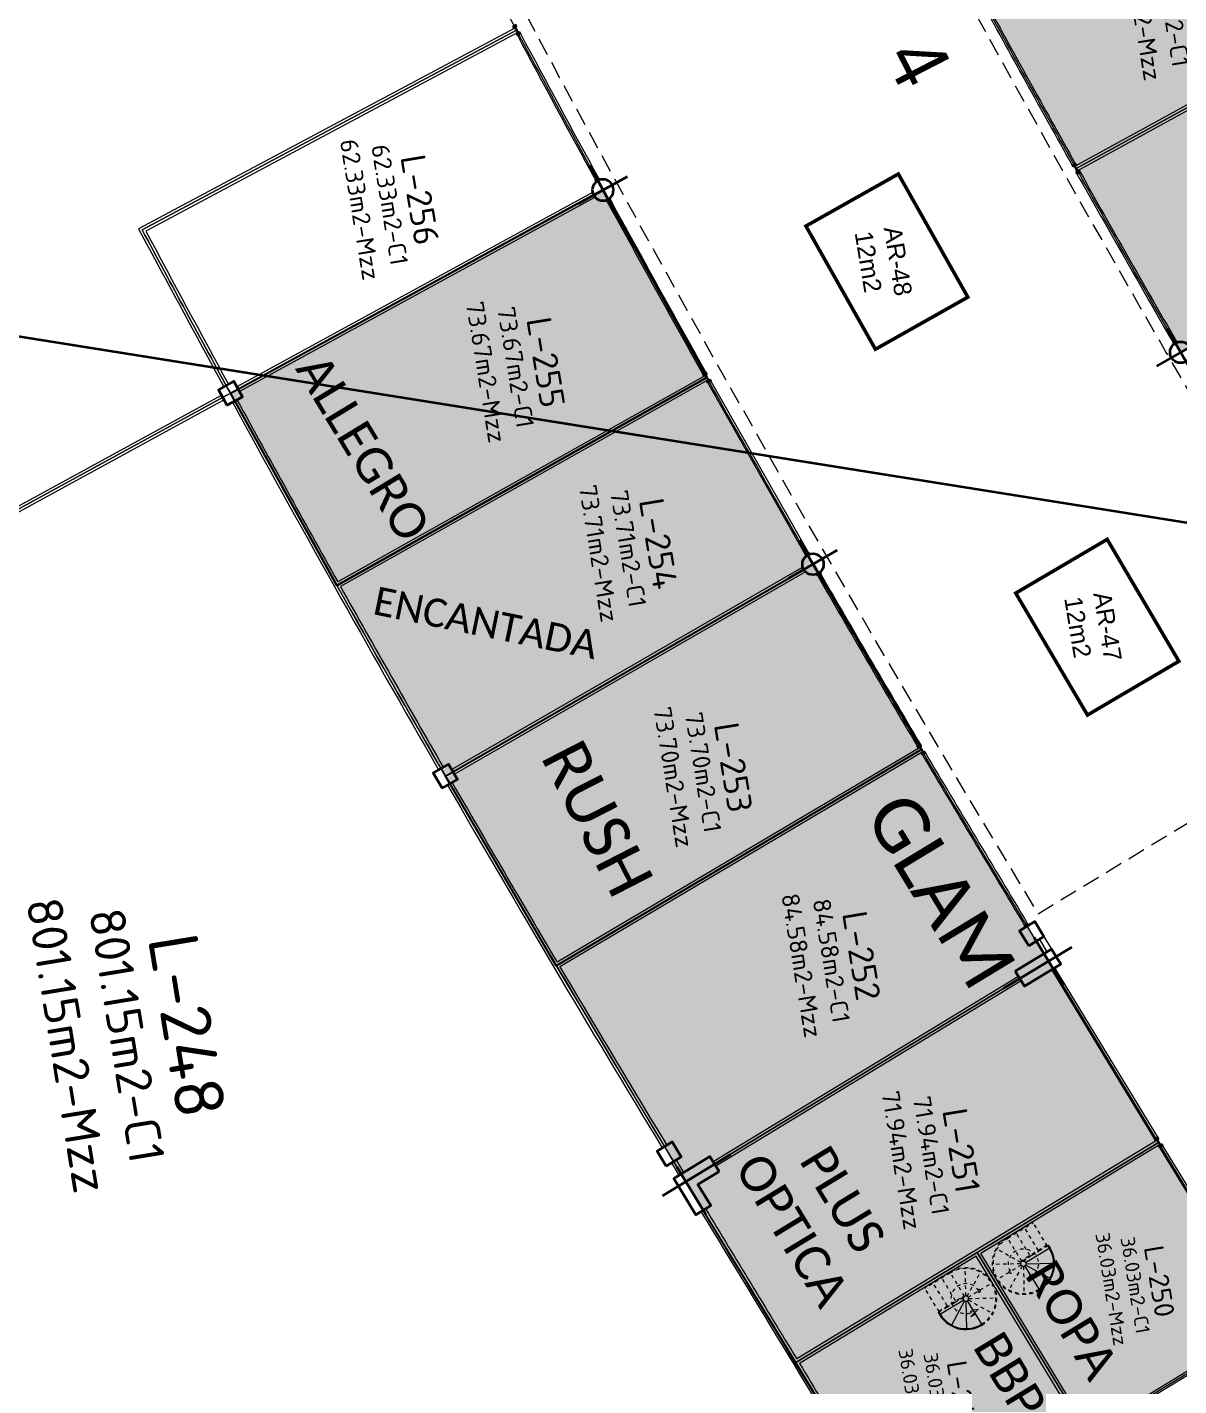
# Model space of a CAD drawing. Header units: metres. Extents: x 2 to 659295185, y -28 to 1124222152.
# Drawn here: x 655503.52 to 655536.09, y 1126216.45 to 1126254.88 of the extents above; entities that cross this region are included whole.
import ezdxf
from ezdxf.enums import TextEntityAlignment as Align

# ---------------------------------------------------------------- set-up
doc = ezdxf.new("R2010")
doc.units = ezdxf.units.M
doc.header["$MEASUREMENT"] = 0
for name, pattern in [('ACAD_ISO03W100', [30, 12, -18]), ('CCSM_C1_CUERPO NS$0$CONTINUA', [0]), ('CONTINUA', [0]), ('DASHDOT', [1, 0.5, -0.25, 0, -0.25]), ('DASHED', [0.75, 0.5, -0.25])]:
    doc.linetypes.add(name, pattern=pattern)
doc.layers.get('0').update_dxf_attribs({"linetype": 'CONTINUOUS'})
for name, color, linetype in [('CCSM_C1_CUERPO BJ$0$A-LOCAL ID', 7, 'CONTINUOUS'), ('CCSM_C1_CUERPO BJ$0$ID_Nº LOCAL', 7, 'CONTINUOUS'), ('CCSM_C1_CUERPO NS$0$A-FRENTE DE LOCAL', 4, 'CONTINUOUS'), ('CCSM_C1_CUERPO NS$0$A-LOCAL ID', 7, 'CONTINUOUS'), ('CCSM_C1_CUERPO NS$0$A-MARCOS LOCALES', 4, 'CONTINUOUS'), ('CCSM_C1_CUERPO NS$0$A-PARED', 2, 'CCSM_C1_CUERPO NS$0$CONTINUA'), ('CCSM_C1_CUERPO NS$0$ID_AREA EXACTA', 7, 'CONTINUOUS'), ('CCSM_C1_CUERPO NS$0$ID_Nº LOCAL', 7, 'CONTINUOUS'), ('CCSM_C1_CUERPO NS$0$ID_RUBRO', 7, 'CONTINUOUS'), ('CCSM_XREF KIOSKOSE$0$Kiosco General', 154, 'CONTINUOUS'), ('Parcelas', 140, 'CONTINUOUS')]:
    doc.layers.add(name, color=color, linetype=linetype)
doc.layers.add('CCSM_C1_CUERPO NS$0$A-AREAS COMERCIALES', color=151, linetype='CONTINUOUS', plot=False)
for name, color, linetype, lineweight in [('CCSM_XREF ESTRUCTURA15$0$E-CA-COLUMNA', 2, 'CONTINUOUS', 35), ('CCSM_XREF ESTRUCTURA15$0$E-CN-COLUMNA', 2, 'CONTINUOUS', 35), ('CCSM_XREF ESTRUCTURA15$0$E-CS-COLUMNA', 2, 'CONTINUOUS', 35), ('LOCALES ASIGNADOS', 41, 'DASHDOT', 0), ('LOCALES PROPIOS', 101, 'CONTINUA', 0), ('NOMBRES LOCATARIOS', 7, 'CONTINUA', 0), ('XREF ESCALERAS', 252, 'CONTINUOUS', 0)]:
    doc.layers.add(name, color=color, linetype=linetype, lineweight=lineweight)
doc.styles.add('CCSM_C1_CUERPO BJ$0$ROMANS', font='romans__.ttf')
doc.styles.add('CCSM_C1_CUERPO BJ$0$sigo', font='arial.ttf', dxfattribs={"width": 0.9})
doc.styles.add('CCSM_C1_CUERPO NS$0$ROMANS', font='romans__.ttf')
doc.styles.add('CCSM_XREF KIOSKOSE$0$Standard', font='txt')
doc.styles.get("Standard").update_dxf_attribs({"font": 'tahoma.ttf'})

# ---------------------------------------------------------------- blocks, each defined once
blk = doc.blocks.new('CCSM_C1_CUERPO NS$0$MARCO-PARED')
for points in [[(-0.14, 0.05), (-0.09, 0.05), (-0.09, -0.05), (-0.14, -0.05)], [(-0.135, 0.045), (-0.095, 0.045), (-0.095, -0.045), (-0.135, -0.045)], [(-0.075, 0.05), (-0.075, 0.045), (-0.085, 0.045), (-0.085, 0), (0.085, 0), (0.085, 0.045), (0.075, 0.045), (0.075, 0.05), (0.09, 0.05), (0.09, -0.005), (-0.09, -0.005), (-0.09, 0.05)], [(0.14, 0.05), (0.09, 0.05), (0.09, -0.05), (0.14, -0.05)], [(0.135, 0.045), (0.095, 0.045), (0.095, -0.045), (0.135, -0.045)]]:
    blk.add_lwpolyline(points, close=True)
blk = doc.blocks.new('CCSM_C1_CUERPO NS$0$MARCO LOCAL-COLUMNA')
for points in [[(-0.05, -0.05), (-0.05, 0), (0.05, 0), (0.05, -0.05)], [(-0.045, -0.045), (-0.045, -0.005), (0.045, -0.005), (0.045, -0.045)]]:
    blk.add_lwpolyline(points, close=True)
blk = doc.blocks.new('CCSM_C1_CUERPO NS$0$MARCO LOCAL-PARED')
for points in [[(655585.328, 1126575.539), (655585.378, 1126575.539), (655585.378, 1126575.439), (655585.328, 1126575.439)], [(655585.333, 1126575.534), (655585.373, 1126575.534), (655585.373, 1126575.444), (655585.333, 1126575.444)], [(655585.393, 1126575.539), (655585.393, 1126575.534), (655585.383, 1126575.534), (655585.383, 1126575.489), (655585.553, 1126575.489), (655585.553, 1126575.534), (655585.543, 1126575.534), (655585.543, 1126575.539), (655585.558, 1126575.539), (655585.558, 1126575.484), (655585.378, 1126575.484), (655585.378, 1126575.539)], [(655585.608, 1126575.539), (655585.558, 1126575.539), (655585.558, 1126575.439), (655585.608, 1126575.439)], [(655585.603, 1126575.534), (655585.563, 1126575.534), (655585.563, 1126575.444), (655585.603, 1126575.444)]]:
    blk.add_lwpolyline(points, close=True)
blk = doc.blocks.new('CCSM_C1_CUERPO NS$0$IDENT LOCAL')
at = {"style": 'CCSM_C1_CUERPO NS$0$ROMANS'}
for tag, height, p in [('NºLOCAL', 0.7, (0, 2.404)), ('AREA-EXACTA', 0.5, (0, 1.7)), ('RUBRO', 0.35, (0, 0.85)), ('USO', 0.35, (0, 0))]:
    blk.add_attdef(tag, text='', height=height, dxfattribs=at).set_placement(p, align=Align.BOTTOM_CENTER)
blk = doc.blocks.new('CCSM_XREF ESTRUCTURA15$0$CCSM_COLUM REDONDA')
at = {"color": 5}
for p, q in [((0, 0.774), (0, -0.774)), ((-0.789, 0), (0.789, 0))]:
    blk.add_line(p, q, dxfattribs=at)
blk.add_circle((0, 0), 0.3)
blk = doc.blocks.new('CCSM_XREF ESTRUCTURA15$0$CCSM_COLUMNA REC')
at = {"layer": 'CCSM_XREF ESTRUCTURA15$0$E-CA-COLUMNA'}
blk.add_lwpolyline([(-0.25, -0.25), (0.25, -0.25), (0.25, 0.25), (-0.25, 0.25)], close=True, dxfattribs=at)
blk = doc.blocks.new('CCSM_XREF ESTRUCTURA15$0$COL REC 120X50')
at = {"color": 5}
for p, q in [((0, -0.789), (0, 0.789)), ((-1.474, 0), (0.774, 0))]:
    blk.add_line(p, q, dxfattribs=at)
blk.add_lwpolyline([(-0.95, -0.25), (0.25, -0.25), (0.25, 0.25), (-0.95, 0.25)], close=True)
blk = doc.blocks.new('CCSM_XREF ESTRUCTURA15$0$COLUM L 120x120')
at = {"color": 5}
for p, q in [((0, 1.095), (0, -0.482)), ((1.474, 0), (-0.774, 0))]:
    blk.add_line(p, q, dxfattribs=at)
blk.add_lwpolyline([(0.95, 0.25), (0.25, 0.25), (0.25, 0.95), (-0.25, 0.95), (-0.25, -0.25), (0.95, -0.25)], close=True)
blk = doc.blocks.new('CCSM_C1_CUERPO BJ$0$IDENT LOCAL')
at = {"style": 'CCSM_C1_CUERPO BJ$0$ROMANS'}
for tag, height, p in [('AREA-EXACTA', 0.5, (0.587, 0.096)), ('NºLOCAL', 0.7, (1.17, 0.119)), ('RUBRO', 0.35, (0, 0)), ('USO', 0.35, (-0.587, -0.096))]:
    blk.add_attdef(tag, text='', height=height, rotation=279.3085, dxfattribs=at).set_placement(p, align=Align.BOTTOM_CENTER)
blk = doc.blocks.new('ESCA')
at = {"linetype": 'ACAD_ISO03W100', "ltscale": 0.002}
for p, q in [((0.437, 0.965), (0.037, 1.658)), ((0.475, 0.975), (0.475, 1.775)), ((0.512, 0.965), (0.912, 1.658)), ((0.41, 0.937), (-0.283, 1.337)), ((0.54, 0.937), (1.233, 1.337)), ((-0.4, 0.9), (-0.4, 0.6)), ((0.4, 0.9), (-0.4, 0.9)), ((-0.375, 0.9), (-0.375, 0.06)), ((0.375, 0.06), (0.375, 0.9)), ((0.4, 0.857), (0.4, 0.9)), ((0.4, 0.77), (0.4, 0.857)), ((0.4, 0.6), (0.4, 0.77)), ((-0.4, 0.6), (-0.4, 0.3)), ((0.375, 0.62), (-0.375, 0.62)), ((0.4, 0.3), (0.4, 0.6)), ((-0.4, 0.3), (-0.4, 0.06)), ((0.4, 0.06), (-0.4, 0.06)), ((0.375, 0.34), (-0.375, 0.34)), ((0.4, 0.035), (0.4, 0.3))]:
    blk.add_line(p, q, dxfattribs=at)
for p, q in [((0.403, 0.919), (0.4, 0.9)), ((0.4, 0.9), (0.403, 0.881)), ((0.41, 0.862), (0.4, 0.857)), ((0.437, 0.835), (0.4, 0.77)), ((0.41, 0.937), (0.403, 0.919)), ((0.403, 0.881), (0.41, 0.862)), ((0.422, 0.953), (0.41, 0.937)), ((0.41, 0.862), (0.422, 0.847)), ((0.437, 0.965), (0.422, 0.953)), ((0.422, 0.847), (0.437, 0.835)), ((0.437, 0.835), (0.456, 0.828)), ((0.456, 0.972), (0.437, 0.965)), ((0.475, 0.975), (0.456, 0.972)), ((0.456, 0.828), (0.475, 0.825)), ((0.494, 0.972), (0.475, 0.975)), ((0.475, 0.825), (0.494, 0.828)), ((0.475, 0.825), (0.475, 0.025)), ((0.512, 0.965), (0.494, 0.972)), ((0.494, 0.828), (0.512, 0.835)), ((0.512, 0.835), (0.528, 0.847)), ((0.512, 0.835), (0.912, 0.142)), ((0.528, 0.953), (0.512, 0.965)), ((0.54, 0.937), (0.528, 0.953)), ((0.528, 0.847), (0.54, 0.862)), ((0.547, 0.919), (0.54, 0.937)), ((0.54, 0.862), (0.547, 0.881)), ((0.54, 0.862), (1.233, 0.463)), ((0.55, 0.9), (0.547, 0.919)), ((0.547, 0.881), (0.55, 0.9)), ((0.55, 0.9), (1.35, 0.9)), ((0.4, 0.028), (0.4, 0.035))]:
    blk.add_line(p, q)
for points in [[(0.71, 0.9), (0.841, 0.9), (0.907, 1.039), (0.976, 0.754), (0.991, 0.9)], [(0.9, 0.9), (0.848, 0.826), (0.892, 0.817)]]:
    blk.add_lwpolyline(points)
blk.add_circle((0.475, 1.325), 0.0433, dxfattribs=at)
for radius, start, end in [(0.875, 0, 180), (0.85, 0, 180), (0.425, 90, 0)]:
    blk.add_arc((0.475, 0.9), radius, start, end, dxfattribs=at)
for radius, start in [(0.875, 265.0829), (0.85, 264.9379)]:
    blk.add_arc((0.475, 0.9), radius, start, 0)

msp = doc.modelspace()

# ---------------------------------------------------------------- hatches: boundary and pattern name
at = {"layer": 'LOCALES ASIGNADOS'}
h = msp.add_hatch(color=256, dxfattribs=at)
edge = h.paths.add_edge_path()
edge.add_arc((219491.1056, 1054914.3756), 441878.9229, 9.308049718, 9.309563548, ccw=False)
edge.add_line((655551.8097, 1126384.9626), (655564.5398, 1126387.0492))
edge.add_line((655564.5398, 1126387.0492), (655562.5867, 1126398.9652))
edge.add_line((655562.5867, 1126398.9652), (655552.3922, 1126397.2942))
edge.add_line((655552.3922, 1126397.2942), (655552.4569, 1126396.8995))
edge.add_line((655552.4569, 1126396.8995), (655549.9212, 1126396.4839))
for points in [[(655542.8979, 1126262.8864), (655530.3349, 1126256.0236), (655530.7448, 1126255.2744), (655532.2355, 1126252.5833), (655533.1794, 1126250.8749), (655535.0891, 1126247.5113), (655536.1404, 1126245.6792), (655548.5411, 1126252.8205)], [(655519.8025, 1126250.2731), (655509.2749, 1126244.5138), (655512.2795, 1126239.0868), (655522.7416, 1126244.9644)], [(655518.5001, 1126228.3335), (655528.87, 1126234.3923), (655525.8022, 1126239.7132), (655515.4004, 1126233.659)], [(655532.4046, 1126228.4562, -0.0031936), (655528.8081, 1126234.4416), (655518.4845, 1126228.3242, 0.002386), (655522.1427, 1126222.2241)], [(655535.5201, 1126223.3357), (655532.4001, 1126228.4458), (655522.146, 1126222.2188), (655525.2417, 1126217.096)], [(655538.633, 1126218.2003), (655535.5201, 1126223.3357), (655530.3859, 1126220.2177), (655533.504, 1126215.0869)]]:
    msp.add_hatch(color=256, dxfattribs=at).paths.add_polyline_path(points)
at = {"layer": 'LOCALES PROPIOS'}
for points in [[(655525.7434, 1126239.6873), (655524.2615, 1126242.2747), (655522.7459, 1126244.967), (655512.2774, 1126239.0906), (655513.8065, 1126236.3844), (655515.3471, 1126233.6943)], [(655533.504, 1126215.0869), (655530.3859, 1126220.2177), (655525.2427, 1126217.0943), (655528.3786, 1126211.9716)]]:
    msp.add_hatch(color=101, dxfattribs=at).paths.add_polyline_path(points)

# ---------------------------------------------------------------- linework, layer by layer
for points in [[(655519.8025, 1126250.2731), (655522.7467, 1126244.9655), (655512.2795, 1126239.0868), (655509.271, 1126244.5209), (655519.8031, 1126250.2721)], [(655519.8025, 1126250.2731), (655509.2749, 1126244.5138), (655512.2795, 1126239.0868), (655522.7416, 1126244.9644), (655519.8025, 1126250.2731)], [(655525.7448, 1126239.6848), (655528.8082, 1126234.4417), (655518.5, 1126228.3336), (655518.4845, 1126228.3244), (655515.3484, 1126233.692), (655525.7449, 1126239.6848)]]:
    msp.add_lwpolyline(points)
at = {"layer": 'CCSM_C1_CUERPO NS$0$A-AREAS COMERCIALES', "lineweight": 5}
msp.add_line((655535.5158, 1126223.3331), (655525.2591, 1126217.1042), dxfattribs=at)
for points in [[(655543.0851, 1126262.9862), (655530.3349, 1126256.0236, 0.0028672), (655533.1838, 1126250.8773), (655545.937, 1126257.8717), (655544.0507, 1126261.193), (655543.0851, 1126262.9862)], [(655481.2558, 1126244.0262, 0.0048521), (655487.3743, 1126232.5624), (655509.2712, 1126244.5205, -0.0024452), (655506.777, 1126249.1414), (655517.3625, 1126254.7936, -0.0033349), (655514.1082, 1126260.993), (655503.4462, 1126255.4865, -0.0009117), (655503.224, 1126255.3718), (655492.2515, 1126249.705), (655492.217, 1126249.7719), (655481.221, 1126244.093), (655481.2558, 1126244.0262)], [(655545.937, 1126257.8717), (655533.1838, 1126250.8773, 0.002915), (655536.1404, 1126245.6792), (655548.7412, 1126252.9448), (655547.2163, 1126255.624), (655545.9369, 1126257.8718)], [(655515.3484, 1126233.6921, -0.0057824), (655509.271, 1126244.5209), (655487.3743, 1126232.5624, 0.0115459), (655500.785, 1126209.2537), (655511.892, 1126215.9989), (655518.1201, 1126205.7416), (655528.3768, 1126211.9705, -0.0056976), (655515.3484, 1126233.6921, -0.0112201)]]:
    msp.add_lwpolyline(points, format="xyb", dxfattribs=at)
for points in [[(655519.8025, 1126250.2731, -0.0024467), (655517.3625, 1126254.7936), (655506.777, 1126249.1413, 0.0024451), (655509.2712, 1126244.5205)], [(655522.7424, 1126244.963, -0.0028904), (655519.8031, 1126250.2721), (655509.2712, 1126244.5205, 0.0028921), (655512.2795, 1126239.0868)], [(655525.7448, 1126239.6848, -0.0028923), (655522.7424, 1126244.963), (655512.2795, 1126239.0869, 0.0028927), (655515.3511, 1126233.6873)], [(655528.8082, 1126234.4417, -0.0028923), (655525.7448, 1126239.6848), (655515.3511, 1126233.6873, 0.0028926), (655518.4845, 1126228.3244)], [(655532.4047, 1126228.4563, -0.0031936), (655528.8082, 1126234.4417), (655518.4846, 1126228.3243, 0.002386), (655522.1428, 1126222.2242)]]:
    msp.add_lwpolyline(points, format="xyb", close=True, dxfattribs=at)
for points in [[(655532.4047, 1126228.4563), (655522.1428, 1126222.2242), (655525.2591, 1126217.1042), (655535.5158, 1126223.3331), (655532.4047, 1126228.4563)], [(655538.6335, 1126218.1995), (655535.5158, 1126223.3331), (655530.3875, 1126220.2187), (655533.5052, 1126215.085)], [(655533.5052, 1126215.085), (655530.3875, 1126220.2187), (655525.2591, 1126217.1042), (655528.3768, 1126211.9705)]]:
    msp.add_lwpolyline(points, close=True, dxfattribs=at)
at = {"layer": 'CCSM_C1_CUERPO NS$0$A-FRENTE DE LOCAL', "lineweight": 5}
for p, q in [((655522.7674, 1126244.8165), (655525.5262, 1126239.9639)), ((655522.8546, 1126244.8655), (655525.6133, 1126240.0129)), ((655535.5457, 1126223.1876), (655538.4086, 1126218.4732)), ((655535.6312, 1126223.2395), (655538.4938, 1126218.5256)), ((655538.3083, 1126218.0606), (655533.5987, 1126215.2006)), ((655538.3602, 1126217.9752), (655533.6509, 1126215.1153))]:
    msp.add_line(p, q, dxfattribs=at)
for centre, radius, start, end in [((655955.3458, 1126487.9411), 484.2192, 208.661584, 209.299684), ((655955.3492, 1126487.943), 484.1231, 208.661583, 209.299698), ((655979.2581, 1126501.1922), 523.4572, 208.093052, 208.601773), ((655979.2577, 1126501.1919), 523.5567, 208.093049, 208.601772), ((655963.0406, 1126492.199), 493.0138, 209.326117, 209.96423), ((655963.0462, 1126492.2022), 492.9203, 209.326146, 209.96423), ((655981.0285, 1126502.1475), 525.5689, 208.677135, 209.285339), ((655981.0294, 1126502.148), 525.4699, 208.677134, 209.28533), ((655979.0551, 1126501.0174), 523.2945, 210.001596, 210.612984), ((655979.0551, 1126501.0174), 523.1945, 210.001595, 210.612983), ((656562.188, 1126849.2918), 1202.4121, 210.7588788, 211.0271477), ((656561.9519, 1126849.1507), 1202.2371, 210.7588392, 211.0272014)]:
    msp.add_arc(centre, radius, start, end, dxfattribs=at)
at = {"layer": 'CCSM_C1_CUERPO NS$0$A-MARCOS LOCALES', "lineweight": 5}
for p, q in [((655532.603, 1126228.2255), (655535.4859, 1126223.4788)), ((655532.5174, 1126228.1739), (655535.4004, 1126223.4269))]:
    msp.add_line(p, q, dxfattribs=at)
at = {"layer": 'CCSM_C1_CUERPO NS$0$A-PARED', "lineweight": 5}
for p, q in [((655545.9071, 1126257.7726), (655533.2204, 1126250.8119)), ((655517.3272, 1126254.8598), (655506.6759, 1126249.1725)), ((655517.3978, 1126254.7274), (655506.878, 1126249.1103)), ((655517.3272, 1126254.8598), (655517.3978, 1126254.7274)), ((655533.1471, 1126250.9428), (655533.2204, 1126250.8119)), ((655522.7057, 1126245.0284), (655512.3077, 1126239.1888)), ((655522.7791, 1126244.8976), (655512.3812, 1126239.058)), ((655488.391, 1126233.203), (655509.0159, 1126244.4665)), ((655488.4629, 1126233.0713), (655509.0877, 1126244.3349)), ((655525.4556, 1126239.6045), (655515.5301, 1126233.8773)), ((655525.5309, 1126239.4748), (655515.6051, 1126233.7474)), ((655528.77, 1126234.5063), (655518.5104, 1126228.4269)), ((655528.8464, 1126234.3772), (655518.5868, 1126228.2978)), ((655528.77, 1126234.5062), (655528.8464, 1126234.3772)), ((655532.1388, 1126228.8945), (655532.197, 1126228.7981)), ((655535.4769, 1126223.3973), (655525.2838, 1126217.207)), ((655535.5548, 1126223.269), (655530.4905, 1126220.1935)), ((655530.3623, 1126220.1157), (655525.3617, 1126217.0788)), ((655533.4412, 1126215.0458), (655530.3623, 1126220.1157)), ((655533.5692, 1126215.124), (655530.4905, 1126220.1935))]:
    msp.add_line(p, q, dxfattribs=at)
for points in [[(655533.1471, 1126250.9428), (655545.8329, 1126257.903)], [(655519.5119, 1126250.1998), (655509.4541, 1126244.7071)], [(655519.5833, 1126250.0679), (655509.526, 1126244.5755)], [(655535.4769, 1126223.3973), (655535.5548, 1126223.269)]]:
    msp.add_lwpolyline(points, dxfattribs=at)
at = {"layer": 'CCSM_C1_CUERPO NS$0$A-PARED', "linetype": 'Continuous', "lineweight": 5}
for points in [[(655506.6759, 1126249.1725, 0.0023518), (655509.086, 1126244.7042, 0.0023171)], [(655506.878, 1126249.1103, 0.0022824), (655509.2168, 1126244.7756)], [(655509.4564, 1126244.3368, 0.0027321), (655512.3077, 1126239.1888, 0.0027321)], [(655509.3257, 1126244.2654, 0.0055319), (655515.1589, 1126233.8714, 0.0055319)], [(655512.3812, 1126239.058, 0.0027302), (655515.288, 1126233.9458)], [(655515.4088, 1126233.4383, 0.0055061), (655521.4824, 1126223.1784, 0.0055061)], [(655515.5378, 1126233.5127, 0.0027211), (655518.5104, 1126228.4269, 0.0027211)], [(655518.5868, 1126228.2978, 0.0027156), (655521.6098, 1126223.2557)], [(655522.5768, 1126221.3763, -0.0000562), (655527.82, 1126212.7439, -0.0000562)], [(655522.7042, 1126221.4537, -0.0000277), (655525.2838, 1126217.207, -0.0000277)], [(655525.3617, 1126217.0788, -0.0000277), (655527.9473, 1126212.8212)]]:
    msp.add_lwpolyline(points, format="xyb", dxfattribs=at)
for points in [[(655532.1464, 1126229.0746), (655532.3602, 1126228.7219)], [(655532.2747, 1126229.1523), (655532.4885, 1126228.7996)], [(655531.5537, 1126228.0272), (655522.9209, 1126222.7845)], [(655531.6315, 1126227.899), (655522.9988, 1126222.6563)], [(655521.8703, 1126222.8289), (655522.0822, 1126222.4799)], [(655521.742, 1126222.751), (655521.954, 1126222.402)]]:
    msp.add_lwpolyline(points, dxfattribs=at)
at = {"layer": 'CCSM_C1_CUERPO NS$0$A-PARED', "lineweight": 5}
msp.add_arc((655980.402, 1126502.0733), 524.9362, 209.318817, 209.335189, dxfattribs=at)
at = {"layer": 'CCSM_XREF KIOSKOSE$0$Kiosco General', "linetype": 'DASHED', "lineweight": 5}
msp.add_lwpolyline([(655532.11, 1126229.7999), (655541.6838, 1126235.6124, -0.0113914), (655530.016, 1126255.8495, -0.0501371), (655511.9768, 1126299.2701), (655499.0751, 1126293.7034, 0.0342909), (655532.1077, 1126229.7986, -0.000523)], format="xyb", close=True, dxfattribs=at)
at = {"layer": 'CCSM_XREF KIOSKOSE$0$Kiosco General', "linetype": 'DASHED', "lineweight": 5, "const_width": 0.1}
for points in [[(655530.1218, 1126247.24), (655528.1573, 1126250.7243), (655525.544, 1126249.251), (655527.5085, 1126245.7666)], [(655536.0906, 1126236.9421), (655534.0622, 1126240.3896), (655531.4766, 1126238.8683), (655533.505, 1126235.4208)]]:
    msp.add_lwpolyline(points, close=True, dxfattribs=at)
at = {"layer": 'Parcelas', "lineweight": 35}
for points in [[(654470, 1126472), (654602, 1126450), (654805, 1126395), (654923, 1126360), (654983, 1126353), (655092, 1126325), (655212, 1126306), (655322, 1126299), (655454, 1126254), (655548, 1126239), (655632, 1125729), (654198, 1126040), (654293, 1126040), (654470, 1126472)], [(654470, 1126472), (654602, 1126450), (654805, 1126395), (654923, 1126360), (654983, 1126353), (655092, 1126325), (655212, 1126306), (655322, 1126299), (655454, 1126254), (655548, 1126239), (655632, 1125729), (654198, 1126040), (654293, 1126040)]]:
    msp.add_lwpolyline(points, dxfattribs=at)

# ---------------------------------------------------------------- block references
at = {"layer": 'CCSM_C1_CUERPO BJ$0$A-LOCAL ID', "lineweight": 5}
ref = msp.add_blockref('CCSM_C1_CUERPO BJ$0$IDENT LOCAL', (655522.9586, 1126258.5875), dxfattribs=dict(at, xscale=1.249999999933551, yscale=1.249999999933551, zscale=1.249999999933551, rotation=297.1889710997763))
ref.add_attrib('NºLOCAL', 'P A S I L L O   4', dxfattribs={"layer": 'CCSM_C1_CUERPO BJ$0$ID_Nº LOCAL', "height": 1.625, "rotation": 297.18897, "style": 'CCSM_C1_CUERPO BJ$0$sigo', "width": 0.9}).set_placement((655524.4597, 1126259.3585), align=Align.BOTTOM_CENTER)
at = {"layer": 'CCSM_C1_CUERPO NS$0$A-LOCAL ID', "lineweight": 5}
ref = msp.add_blockref('CCSM_C1_CUERPO NS$0$IDENT LOCAL', (655533.8013, 1126255.143), dxfattribs=dict(at, rotation=279.3084512535203))
ref.add_attrib('AREA-EXACTA', '83.57m2-C1', dxfattribs={"layer": 'CCSM_C1_CUERPO NS$0$ID_AREA EXACTA', "height": 0.5, "rotation": 279.30845, "style": 'CCSM_C1_CUERPO NS$0$ROMANS'}).set_placement((655535.4789, 1126255.418), align=Align.BOTTOM_CENTER)
ref.add_attrib('RUBRO', '70.00m2-Mzz', dxfattribs={"layer": 'CCSM_C1_CUERPO NS$0$ID_RUBRO', "height": 0.5, "rotation": 279.30845, "style": 'CCSM_C1_CUERPO NS$0$ROMANS'}).set_placement((655534.6401, 1126255.2805), align=Align.BOTTOM_CENTER)
ref.add_attrib('NºLOCAL', 'L-380', dxfattribs={"layer": 'CCSM_C1_CUERPO NS$0$ID_Nº LOCAL', "height": 0.7, "rotation": 279.30845, "style": 'CCSM_C1_CUERPO NS$0$ROMANS'}).set_placement((655536.1739, 1126255.5319), align=Align.BOTTOM_CENTER)
ref = msp.add_blockref('CCSM_C1_CUERPO NS$0$IDENT LOCAL', (655511.7019, 1126249.5151), dxfattribs=dict(at, rotation=279.3084512535203))
ref.add_attrib('AREA-EXACTA', '62.33m2-C1', dxfattribs={"layer": 'CCSM_C1_CUERPO NS$0$ID_AREA EXACTA', "height": 0.5, "rotation": 279.30845, "style": 'CCSM_C1_CUERPO NS$0$ROMANS'}).set_placement((655513.3795, 1126249.7901), align=Align.BOTTOM_CENTER)
ref.add_attrib('RUBRO', '62.33m2-Mzz', dxfattribs={"layer": 'CCSM_C1_CUERPO NS$0$ID_RUBRO', "height": 0.5, "rotation": 279.30845, "style": 'CCSM_C1_CUERPO NS$0$ROMANS'}).set_placement((655512.5407, 1126249.6526), align=Align.BOTTOM_CENTER)
ref.add_attrib('NºLOCAL', 'L-256', dxfattribs={"layer": 'CCSM_C1_CUERPO NS$0$ID_Nº LOCAL', "height": 0.7, "rotation": 279.30845, "style": 'CCSM_C1_CUERPO NS$0$ROMANS'}).set_placement((655514.0744, 1126249.904), align=Align.BOTTOM_CENTER)
ref = msp.add_blockref('CCSM_C1_CUERPO NS$0$IDENT LOCAL', (655515.2644, 1126244.9178), dxfattribs=dict(at, rotation=279.3084512535203))
ref.add_attrib('AREA-EXACTA', '73.67m2-C1', dxfattribs={"layer": 'CCSM_C1_CUERPO NS$0$ID_AREA EXACTA', "height": 0.5, "rotation": 279.30845, "style": 'CCSM_C1_CUERPO NS$0$ROMANS'}).set_placement((655516.942, 1126245.1928), align=Align.BOTTOM_CENTER)
ref.add_attrib('RUBRO', '73.67m2-Mzz', dxfattribs={"layer": 'CCSM_C1_CUERPO NS$0$ID_RUBRO', "height": 0.5, "rotation": 279.30845, "style": 'CCSM_C1_CUERPO NS$0$ROMANS'}).set_placement((655516.1032, 1126245.0553), align=Align.BOTTOM_CENTER)
ref.add_attrib('NºLOCAL', 'L-255', dxfattribs={"layer": 'CCSM_C1_CUERPO NS$0$ID_Nº LOCAL', "height": 0.7, "rotation": 279.30845, "style": 'CCSM_C1_CUERPO NS$0$ROMANS'}).set_placement((655517.6369, 1126245.3067), align=Align.BOTTOM_CENTER)
ref = msp.add_blockref('CCSM_C1_CUERPO NS$0$IDENT LOCAL', (655518.4489, 1126239.7874), dxfattribs=dict(at, rotation=279.3084512535203))
ref.add_attrib('AREA-EXACTA', '73.71m2-C1', dxfattribs={"layer": 'CCSM_C1_CUERPO NS$0$ID_AREA EXACTA', "height": 0.5, "rotation": 279.30845, "style": 'CCSM_C1_CUERPO NS$0$ROMANS'}).set_placement((655520.1265, 1126240.0624), align=Align.BOTTOM_CENTER)
ref.add_attrib('RUBRO', '73.71m2-Mzz', dxfattribs={"layer": 'CCSM_C1_CUERPO NS$0$ID_RUBRO', "height": 0.5, "rotation": 279.30845, "style": 'CCSM_C1_CUERPO NS$0$ROMANS'}).set_placement((655519.2877, 1126239.9249), align=Align.BOTTOM_CENTER)
ref.add_attrib('NºLOCAL', 'L-254', dxfattribs={"layer": 'CCSM_C1_CUERPO NS$0$ID_Nº LOCAL', "height": 0.7, "rotation": 279.30845, "style": 'CCSM_C1_CUERPO NS$0$ROMANS'}).set_placement((655520.8214, 1126240.1763), align=Align.BOTTOM_CENTER)
ref = msp.add_blockref('CCSM_C1_CUERPO NS$0$IDENT LOCAL', (655520.5666, 1126233.46), dxfattribs=dict(at, rotation=279.3084512535203))
ref.add_attrib('AREA-EXACTA', '73.70m2-C1', dxfattribs={"layer": 'CCSM_C1_CUERPO NS$0$ID_AREA EXACTA', "height": 0.5, "rotation": 279.30845, "style": 'CCSM_C1_CUERPO NS$0$ROMANS'}).set_placement((655522.2442, 1126233.7349), align=Align.BOTTOM_CENTER)
ref.add_attrib('RUBRO', '73.70m2-Mzz', dxfattribs={"layer": 'CCSM_C1_CUERPO NS$0$ID_RUBRO', "height": 0.5, "rotation": 279.30845, "style": 'CCSM_C1_CUERPO NS$0$ROMANS'}).set_placement((655521.4054, 1126233.5974), align=Align.BOTTOM_CENTER)
ref.add_attrib('NºLOCAL', 'L-253', dxfattribs={"layer": 'CCSM_C1_CUERPO NS$0$ID_Nº LOCAL', "height": 0.7, "rotation": 279.30845, "style": 'CCSM_C1_CUERPO NS$0$ROMANS'}).set_placement((655522.9392, 1126233.8488), align=Align.BOTTOM_CENTER)
ref = msp.add_blockref('CCSM_C1_CUERPO NS$0$IDENT LOCAL', (655502.1971, 1126225.6754), dxfattribs=dict(at, xscale=2.00000000002748, yscale=2.00000000002748, zscale=2.00000000002748, rotation=279.3084512535203))
ref.add_attrib('AREA-EXACTA', '801.15m2-C1', dxfattribs={"layer": 'CCSM_C1_CUERPO NS$0$ID_AREA EXACTA', "height": 1, "rotation": 279.30845, "style": 'CCSM_C1_CUERPO NS$0$ROMANS'}).set_placement((655505.5523, 1126226.2253), align=Align.BOTTOM_CENTER)
ref.add_attrib('RUBRO', '801.15m2-Mzz', dxfattribs={"layer": 'CCSM_C1_CUERPO NS$0$ID_RUBRO', "height": 1, "rotation": 279.30845, "style": 'CCSM_C1_CUERPO NS$0$ROMANS'}).set_placement((655503.8747, 1126225.9504), align=Align.BOTTOM_CENTER)
ref.add_attrib('NºLOCAL', 'L-248', dxfattribs={"layer": 'CCSM_C1_CUERPO NS$0$ID_Nº LOCAL', "height": 1.4, "rotation": 279.30845, "style": 'CCSM_C1_CUERPO NS$0$ROMANS'}).set_placement((655506.9422, 1126226.4531), align=Align.BOTTOM_CENTER)
ref = msp.add_blockref('CCSM_C1_CUERPO NS$0$IDENT LOCAL', (655524.1909, 1126228.133), dxfattribs=dict(at, rotation=279.3084512535203))
ref.add_attrib('AREA-EXACTA', '84.58m2-C1', dxfattribs={"layer": 'CCSM_C1_CUERPO NS$0$ID_AREA EXACTA', "height": 0.5, "rotation": 279.30845, "style": 'CCSM_C1_CUERPO NS$0$ROMANS'}).set_placement((655525.8685, 1126228.4079), align=Align.BOTTOM_CENTER)
ref.add_attrib('RUBRO', '84.58m2-Mzz', dxfattribs={"layer": 'CCSM_C1_CUERPO NS$0$ID_RUBRO', "height": 0.5, "rotation": 279.30845, "style": 'CCSM_C1_CUERPO NS$0$ROMANS'}).set_placement((655525.0297, 1126228.2704), align=Align.BOTTOM_CENTER)
ref.add_attrib('NºLOCAL', 'L-252', dxfattribs={"layer": 'CCSM_C1_CUERPO NS$0$ID_Nº LOCAL', "height": 0.7, "rotation": 279.30845, "style": 'CCSM_C1_CUERPO NS$0$ROMANS'}).set_placement((655526.5635, 1126228.5218), align=Align.BOTTOM_CENTER)
ref = msp.add_blockref('CCSM_C1_CUERPO NS$0$IDENT LOCAL', (655527.0124, 1126222.6233), dxfattribs=dict(at, rotation=279.3084512535203))
ref.add_attrib('AREA-EXACTA', '71.94m2-C1', dxfattribs={"layer": 'CCSM_C1_CUERPO NS$0$ID_AREA EXACTA', "height": 0.5, "rotation": 279.30845, "style": 'CCSM_C1_CUERPO NS$0$ROMANS'}).set_placement((655528.6901, 1126222.8983), align=Align.BOTTOM_CENTER)
ref.add_attrib('RUBRO', '71.94m2-Mzz', dxfattribs={"layer": 'CCSM_C1_CUERPO NS$0$ID_RUBRO', "height": 0.5, "rotation": 279.30845, "style": 'CCSM_C1_CUERPO NS$0$ROMANS'}).set_placement((655527.8512, 1126222.7608), align=Align.BOTTOM_CENTER)
ref.add_attrib('NºLOCAL', 'L-251', dxfattribs={"layer": 'CCSM_C1_CUERPO NS$0$ID_Nº LOCAL', "height": 0.7, "rotation": 279.30845, "style": 'CCSM_C1_CUERPO NS$0$ROMANS'}).set_placement((655529.385, 1126223.0122), align=Align.BOTTOM_CENTER)
ref = msp.add_blockref('CCSM_C1_CUERPO NS$0$IDENT LOCAL', (655533.1983, 1126219.021), dxfattribs=dict(at, xscale=0.799999999911554, yscale=0.799999999911554, zscale=0.799999999911554, rotation=279.3084512513081))
ref.add_attrib('AREA-EXACTA', '36.03m2-C1', dxfattribs={"layer": 'CCSM_C1_CUERPO NS$0$ID_AREA EXACTA', "height": 0.4, "rotation": 279.30845, "style": 'CCSM_C1_CUERPO NS$0$ROMANS'}).set_placement((655534.5404, 1126219.241), align=Align.BOTTOM_CENTER)
ref.add_attrib('RUBRO', '36.03m2-Mzz', dxfattribs={"layer": 'CCSM_C1_CUERPO NS$0$ID_RUBRO', "height": 0.4, "rotation": 279.30845, "style": 'CCSM_C1_CUERPO NS$0$ROMANS'}).set_placement((655533.8693, 1126219.131), align=Align.BOTTOM_CENTER)
ref.add_attrib('NºLOCAL', 'L-250', dxfattribs={"layer": 'CCSM_C1_CUERPO NS$0$ID_Nº LOCAL', "height": 0.56, "rotation": 279.30845, "style": 'CCSM_C1_CUERPO NS$0$ROMANS'}).set_placement((655535.0963, 1126219.3321), align=Align.BOTTOM_CENTER)
ref = msp.add_blockref('CCSM_C1_CUERPO NS$0$IDENT LOCAL', (655527.6268, 1126215.7408), dxfattribs=dict(at, xscale=0.799999999911554, yscale=0.799999999911554, zscale=0.799999999911554, rotation=279.3084512513081))
ref.add_attrib('AREA-EXACTA', '36.03m2-C1', dxfattribs={"layer": 'CCSM_C1_CUERPO NS$0$ID_AREA EXACTA', "height": 0.4, "rotation": 279.30845, "style": 'CCSM_C1_CUERPO NS$0$ROMANS'}).set_placement((655528.9689, 1126215.9608), align=Align.BOTTOM_CENTER)
ref.add_attrib('RUBRO', '36.03m2-Mzz', dxfattribs={"layer": 'CCSM_C1_CUERPO NS$0$ID_RUBRO', "height": 0.4, "rotation": 279.30845, "style": 'CCSM_C1_CUERPO NS$0$ROMANS'}).set_placement((655528.2978, 1126215.8508), align=Align.BOTTOM_CENTER)
ref.add_attrib('NºLOCAL', 'L-249', dxfattribs={"layer": 'CCSM_C1_CUERPO NS$0$ID_Nº LOCAL', "height": 0.56, "rotation": 279.30845, "style": 'CCSM_C1_CUERPO NS$0$ROMANS'}).set_placement((655529.5248, 1126216.0519), align=Align.BOTTOM_CENTER)
at = {"layer": 'CCSM_C1_CUERPO NS$0$A-MARCOS LOCALES', "lineweight": 5}
for name, p, rotation in [('CCSM_C1_CUERPO NS$0$MARCO-PARED', (655517.3625, 1126254.7936), 118.0756900834861), ('CCSM_C1_CUERPO NS$0$MARCO-PARED', (655533.1837, 1126250.8773), 299.211509297245), ('CCSM_C1_CUERPO NS$0$MARCO LOCAL-COLUMNA', (655519.6594, 1126250.5354), 208.5959296140379), ('CCSM_C1_CUERPO NS$0$MARCO LOCAL-COLUMNA', (655519.9469, 1126250.0088), 28.68319950823742), ('CCSM_C1_CUERPO NS$0$MARCO LOCAL-COLUMNA', (655535.9926, 1126245.9403), 209.9525038649978), ('CCSM_C1_CUERPO NS$0$MARCO-PARED', (655522.7424, 1126244.963), 119.3271129258852), ('CCSM_C1_CUERPO NS$0$MARCO LOCAL-COLUMNA', (655525.5944, 1126239.9455), 209.9209383237989), ('CCSM_C1_CUERPO NS$0$MARCO LOCAL-COLUMNA', (655525.8943, 1126239.4258), 30.00826504059597), ('CCSM_C1_CUERPO NS$0$MARCO-PARED', (655528.8082, 1126234.4417), 120.6176669926039), ('CCSM_C1_CUERPO NS$0$MARCO LOCAL-COLUMNA', (655531.7963, 1126229.4468), 211.270523985535), ('CCSM_C1_CUERPO NS$0$MARCO LOCAL-COLUMNA', (655532.5344, 1126228.2425), 31.08491848534893)]:
    msp.add_blockref(name, p, dxfattribs=dict(at, rotation=rotation))
at = {"layer": 'CCSM_C1_CUERPO NS$0$A-MARCOS LOCALES', "lineweight": 5, "xscale": -1, "rotation": 121.2703446984686}
msp.add_blockref('CCSM_C1_CUERPO NS$0$MARCO LOCAL-PARED', (1278151.4908, 2271349.5209), dxfattribs=at)
at = {"layer": 'CCSM_XREF ESTRUCTURA15$0$E-CN-COLUMNA', "lineweight": 5, "xscale": -1}
for name, p, rotation in [('CCSM_XREF ESTRUCTURA15$0$COL REC 120X50', (655532.4046, 1126228.4562), 211.2703446206835), ('CCSM_XREF ESTRUCTURA15$0$COLUM L 120x120', (655522.1479, 1126222.2273), 211.2703444651135)]:
    msp.add_blockref(name, p, dxfattribs=dict(at, rotation=rotation))
at = {"layer": 'CCSM_XREF ESTRUCTURA15$0$E-CS-COLUMNA', "lineweight": 5, "xscale": -1, "rotation": 208.6394248516061}
msp.add_blockref('CCSM_XREF ESTRUCTURA15$0$CCSM_COLUM REDONDA', (655519.8031, 1126250.2721), dxfattribs=at)
at = {"layer": 'CCSM_XREF ESTRUCTURA15$0$E-CS-COLUMNA', "lineweight": 5}
for name, p, rotation in [('CCSM_XREF ESTRUCTURA15$0$CCSM_COLUM REDONDA', (655536.1404, 1126245.6792), 209.9856592342909), ('CCSM_XREF ESTRUCTURA15$0$CCSM_COLUMNA REC', (655509.2712, 1126244.5205), 28.63942486651118), ('CCSM_XREF ESTRUCTURA15$0$CCSM_COLUM REDONDA', (655525.7444, 1126239.6856), 29.98565914162782), ('CCSM_XREF ESTRUCTURA15$0$CCSM_COLUMNA REC', (655515.3484, 1126233.6921), 29.98565944939345), ('CCSM_XREF ESTRUCTURA15$0$CCSM_COLUMNA REC', (655531.931, 1126229.2361), 31.27052392261464), ('CCSM_XREF ESTRUCTURA15$0$CCSM_COLUMNA REC', (655531.9311, 1126229.2359), 31.28056998568101), ('CCSM_XREF ESTRUCTURA15$0$CCSM_COLUMNA REC', (655521.6764, 1126223.0036), 31.27034437246388)]:
    msp.add_blockref(name, p, dxfattribs=dict(at, rotation=rotation))
at = {"layer": 'XREF ESCALERAS', "xscale": -1, "rotation": 121.2704510233365}
msp.add_blockref('ESCA', (655532.2153, 1126220.773), dxfattribs=at)
at = {"layer": 'XREF ESCALERAS', "rotation": 301.2702381162174}
msp.add_blockref('ESCA', (655529.0528, 1126218.8524), dxfattribs=at)

# ---------------------------------------------------------------- texts
at = {"layer": 'CCSM_XREF KIOSKOSE$0$Kiosco General', "lineweight": 5, "char_height": 0.2, "attachment_point": 1, "rotation": 279.308, "style": 'CCSM_XREF KIOSKOSE$0$Standard'}
for s, insert in [('\\pt2.6;{\\fArial|b0|i0|c0|p34;\\H2.5x;AR-48\\P12m2}', (655528.2363, 1126249.278)), ('\\pt2.6;{\\fArial|b0|i0|c0|p34;\\H2.5x;AR-47\\P12m2}', (655534.1621, 1126238.9415))]:
    msp.add_mtext_dynamic_manual_height_columns(s, width=7.561207, gutter_width=1, heights=[0], dxfattribs=dict(at, insert=insert))
at = {"layer": 'NOMBRES LOCATARIOS'}
for s, insert, char_height, attachment_point, rotation in [('{\\fCalibri|b0|i0|c0|p34;\\C7;ALLEGRO}', (655511.9437, 1126245.7372), 1, 1, 301.26035), ('{\\fCalibri|b0|i0|c0|p34;\\C7;ENCANTADA}', (655513.4233, 1126239.0651), 0.8, 1, 348.4464), ('{\\fCalibri|b0|i0|c0|p34;\\C7;GLAM}', (655528.4812, 1126233.3849, 516.4138), 1.53, 1, 301.26035), ('{\\fCalibri|b0|i0|c0|p34;\\C7;PLUS OPTICA}', (655527.0133, 1126221.984), 1, 2, 301.26035), ('{\\fCalibri|b0|i0|c0|p34;\\C7;ROPA}', (655532.567, 1126220.1048, 420.665), 1, 1, 301.26035), ('{\\fCalibri|b0|i0|c0|p34;\\C7;BBP}', (655531.0957, 1126218.0785, 420.665), 1, 1, 301.26035)]:
    msp.add_mtext_dynamic_manual_height_columns(s, width=3.393318, gutter_width=25, heights=[0], dxfattribs=dict(at, insert=insert, char_height=char_height, attachment_point=attachment_point, rotation=rotation))
at = {"layer": 'NOMBRES LOCATARIOS', "insert": (655520.2311, 1126232.7941), "char_height": 1.3, "width": 6.118162, "attachment_point": 2, "rotation": 297.14777}
msp.add_mtext('{\\fCalibri|b0|i0|c0|p34;RUSH}', dxfattribs=at)

doc.saveas('drawing.dxf')
